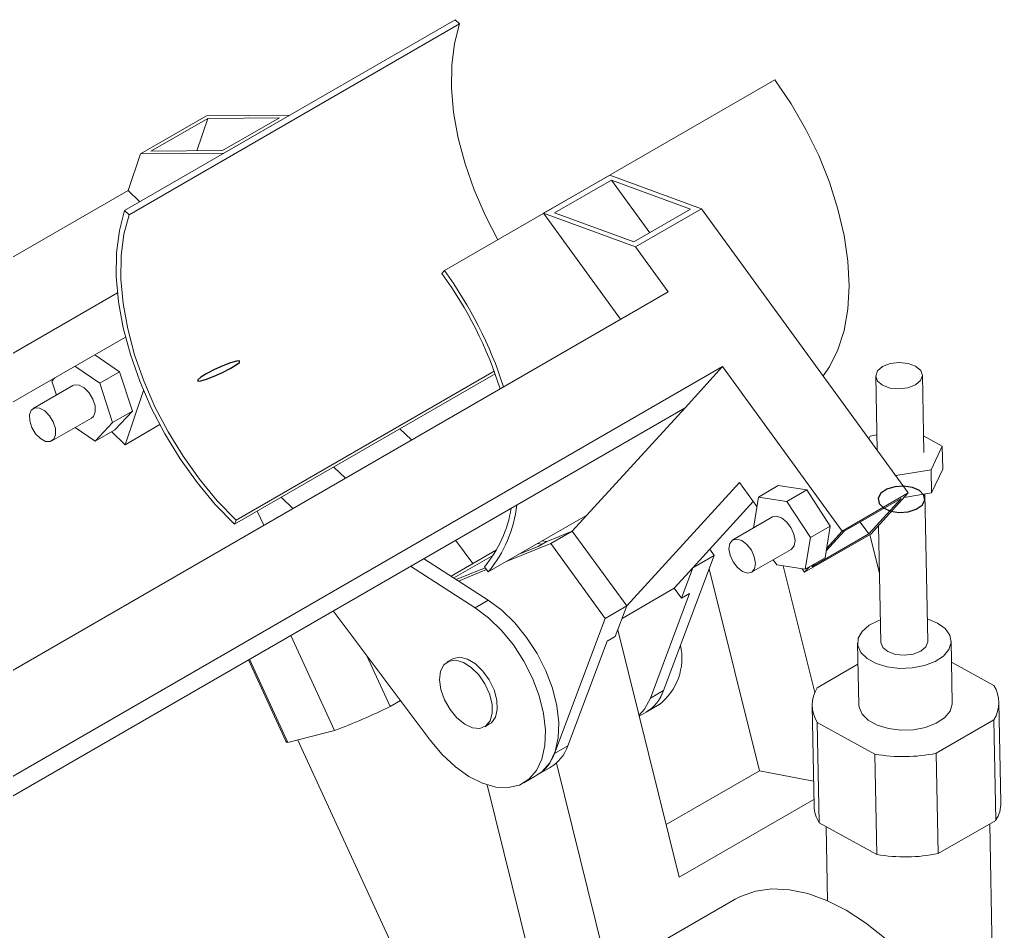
# Model space of a CAD drawing. Header units: millimetres. Extents: x 0 to 1189, y 0 to 841.
# Drawn here: x 740.98 to 762.03, y 750.51 to 770.01 of the extents above; entities that cross this region are included whole.
import ezdxf

# ---------------------------------------------------------------- set-up
doc = ezdxf.new("R2010")
doc.units = ezdxf.units.MM

msp = doc.modelspace()

# ---------------------------------------------------------------- linework, layer by layer
at = {"color": 7, "linetype": 'Continuous', "lineweight": 15}
for p, q in [((750.298, 770.014), (743.227, 765.932)), ((750.392, 769.924), (743.321, 765.842)), ((750.298, 770.014), (750.392, 769.924)), ((757.14, 768.73), (750.069, 764.648)), ((743.565, 767.142), (744.979, 767.958)), ((745.005, 767.902), (743.789, 767.2)), ((745.005, 767.902), (744.77, 767.208)), ((746.763, 767.973), (744.979, 767.958)), ((746.539, 767.915), (745.005, 767.902)), ((745.323, 767.213), (746.539, 767.915)), ((746.763, 767.973), (745.349, 767.157)), ((745.349, 767.157), (743.565, 767.142)), ((743.789, 767.2), (745.323, 767.213)), ((743.565, 767.142), (743.301, 766.362)), ((753.605, 766.689), (752.191, 765.873)), ((752.427, 765.879), (753.644, 766.581)), ((753.605, 766.689), (755.572, 765.97)), ((753.644, 766.581), (755.335, 765.963)), ((753.644, 766.581), (754.461, 765.458)), ((724.869, 755.721), (743.301, 766.362)), ((743.301, 766.362), (743.554, 766.121)), ((743.227, 765.932), (743.321, 765.842)), ((755.335, 765.963), (754.119, 765.261)), ((754.158, 765.153), (755.572, 765.97)), ((755.572, 765.97), (759.995, 759.891)), ((752.191, 765.873), (754.158, 765.153)), ((752.191, 765.873), (753.839, 763.606)), ((754.119, 765.261), (752.427, 765.879)), ((754.158, 765.153), (754.856, 764.193)), ((750.069, 764.648), (750.013, 764.586)), ((727.607, 755.243), (743.074, 764.172)), ((754.856, 764.193), (735.057, 752.764)), ((727.766, 754.29), (743.244, 763.225)), ((743.12, 762.483), (742.588, 762.846)), ((756.02, 762.594), (736.221, 751.164)), ((742.696, 762.238), (742.164, 762.601)), ((756.02, 762.594), (755.217, 761.714)), ((756.02, 762.594), (758.581, 759.075)), ((741.734, 762.353), (741.669, 762.284)), ((742.696, 762.238), (743.12, 762.483)), ((743.394, 761.64), (743.12, 762.483)), ((751.154, 762.437), (745.58, 759.219)), ((751.132, 762.497), (745.611, 759.31)), ((759.297, 762.388), (759.328, 760.807)), ((760.33, 760.757), (760.297, 762.408)), ((742.119, 762.186), (741.271, 761.696)), ((741.669, 762.284), (741.766, 761.982)), ((742.97, 761.395), (742.696, 762.238)), ((743.631, 762.081), (743.24, 760.923)), ((755.217, 761.714), (736.434, 750.871)), ((755.217, 761.714), (752.806, 759.073)), ((741.671, 761.003), (742.519, 761.493)), ((742.97, 761.395), (743.394, 761.64)), ((743.017, 761.242), (743.394, 761.64)), ((742.165, 761.289), (742.593, 760.997)), ((742.593, 760.997), (742.97, 761.395)), ((743.98, 761.351), (743.24, 760.923)), ((749.116, 761.26), (749.364, 761.023)), ((742.593, 760.997), (743.017, 761.242)), ((743.24, 760.923), (742.948, 761.202)), ((759.151, 761.051), (759.177, 761.106)), ((759.177, 761.106), (759.322, 761.13)), ((760.323, 761.113), (760.722, 760.893)), ((760.722, 760.893), (760.483, 760.387)), ((760.732, 760.398), (760.722, 760.893)), ((747.701, 760.444), (747.95, 760.206)), ((760.483, 760.387), (759.725, 760.262)), ((760.492, 759.892), (760.483, 760.387)), ((760.732, 760.398), (760.492, 759.892)), ((753.97, 757.473), (756.38, 760.114)), ((756.38, 760.114), (756.754, 759.601)), ((756.787, 759.802), (757.211, 760.047)), ((757.824, 759.954), (757.211, 760.047)), ((746.828, 759.559), (746.58, 759.796)), ((756.787, 759.802), (756.679, 759.139)), ((757.399, 759.709), (756.787, 759.802)), ((757.399, 759.709), (757.824, 759.954)), ((758.326, 759.182), (757.824, 759.954)), ((758.581, 759.075), (759.995, 759.891)), ((759.995, 759.891), (759.191, 759.011)), ((760.492, 759.892), (759.907, 759.795)), ((760.409, 756.71), (760.347, 759.868)), ((755.385, 758.29), (756.677, 759.706)), ((757.902, 758.937), (757.399, 759.709)), ((758.623, 759.07), (759.839, 759.772)), ((759.839, 759.772), (759.149, 759.015)), ((746.064, 759.499), (746.203, 759.198)), ((753.128, 759.425), (751.007, 758.2)), ((757.089, 759.376), (756.24, 758.886)), ((745.611, 759.31), (745.58, 759.219)), ((757.902, 758.937), (758.326, 759.182)), ((758.216, 758.502), (758.326, 759.182)), ((758.965, 759.267), (759.149, 759.015)), ((759.36, 759.196), (759.409, 756.69)), ((752.806, 759.073), (752.249, 758.847)), ((752.347, 758.808), (752.806, 759.073)), ((753.97, 757.473), (752.806, 759.073)), ((759.191, 759.011), (757.777, 758.194)), ((759.149, 759.015), (757.932, 758.313)), ((758.24, 758.65), (758.623, 759.07)), ((758.25, 758.712), (758.581, 759.075)), ((759.173, 759), (759.38, 758.164)), ((750.678, 758.378), (750.303, 758.877)), ((752.347, 758.808), (751.377, 758.414)), ((751.66, 758.578), (752.072, 758.745)), ((752.155, 758.793), (752.063, 758.81)), ((752.072, 758.745), (752.249, 758.847)), ((752.256, 758.85), (752.162, 758.867)), ((753.511, 757.208), (752.347, 758.808)), ((757.791, 758.257), (757.902, 758.937)), ((751.184, 758.67), (750.211, 758.108)), ((751.116, 758.559), (750.27, 758.071)), ((751.743, 758.625), (751.746, 758.612)), ((754.758, 755.666), (755.844, 758.555)), ((755.844, 758.555), (755.385, 758.29)), ((755.844, 758.555), (755.748, 758.688)), ((756.64, 758.193), (757.489, 758.683)), ((749.34, 758.321), (750.724, 757.435)), ((751.007, 757.599), (749.623, 758.485)), ((750.925, 758.312), (751.007, 758.2)), ((757.106, 758.462), (757.179, 758.35)), ((757.179, 758.35), (757.791, 758.257)), ((757.318, 758.329), (757.992, 755.618)), ((757.791, 758.257), (758.216, 758.502)), ((757.932, 758.313), (757.982, 758.367)), ((750.324, 758.036), (750.943, 758.287)), ((750.971, 758.25), (750.371, 758.006)), ((754.983, 757.85), (755.385, 758.29)), ((755.139, 757.636), (755.385, 758.29)), ((755.736, 758.268), (756.81, 753.949)), ((757.724, 758.267), (757.777, 758.194)), ((757.777, 758.194), (757.883, 758.31)), ((754.983, 757.85), (753.87, 757.207)), ((754.475, 755.503), (755.315, 757.738)), ((755.139, 757.636), (754.983, 757.85)), ((755.315, 757.738), (755.139, 757.636)), ((750.724, 757.435), (751.007, 757.599)), ((753.511, 757.208), (753.97, 757.473)), ((753.724, 756.819), (753.97, 757.473)), ((749.766, 754.602), (747.686, 757.366)), ((752.424, 754.319), (753.511, 757.208)), ((760.616, 757.108), (760.4, 757.198)), ((746.782, 756.844), (747.718, 754.806)), ((753.777, 756.96), (755.092, 751.67)), ((753.548, 756.717), (752.707, 754.483)), ((753.724, 756.819), (753.548, 756.717)), ((758.909, 756.68), (758.935, 755.359)), ((760.935, 755.398), (760.909, 756.719)), ((745.874, 756.32), (746.674, 754.578)), ((745.899, 756.335), (746.719, 754.55)), ((748.408, 756.407), (748.907, 755.321)), ((750.238, 756.337), (750.131, 756.276)), ((758.046, 755.724), (758.918, 756.227)), ((761.824, 755.774), (760.918, 756.273)), ((754.758, 755.666), (754.475, 755.503)), ((748.907, 755.321), (749.129, 755.449)), ((761.977, 753.271), (761.935, 755.418)), ((754.236, 755.114), (754.383, 755.198)), ((754.383, 755.198), (754.666, 755.362)), ((757.936, 755.339), (757.978, 753.193)), ((750.931, 754.89), (751.037, 754.951)), ((759.279, 754.304), (758.046, 754.983)), ((758.046, 754.983), (758.088, 752.837)), ((760.591, 754.322), (761.824, 755.034)), ((761.824, 755.034), (761.866, 752.887)), ((747.718, 754.806), (746.719, 754.55)), ((746.936, 754.605), (750.04, 747.848)), ((752.424, 754.319), (752.707, 754.483)), ((760.591, 754.322), (760.633, 752.175)), ((752.464, 754.111), (753.577, 749.634)), ((759.279, 754.304), (759.321, 752.158)), ((752.049, 753.851), (752.332, 754.015)), ((756.81, 753.949), (754.812, 752.795)), ((756.81, 753.949), (757.967, 753.728)), ((751.767, 753.688), (752.049, 753.851)), ((750.983, 753.644), (752.074, 749.254)), ((757.975, 753.335), (755.092, 751.67)), ((760.633, 752.175), (761.866, 752.887)), ((759.321, 752.158), (758.088, 752.837)), ((758.236, 752.755), (758.268, 751.167)), ((761.861, 746.45), (761.736, 752.812)), ((756.289, 751.2), (752.475, 748.998))]:
    msp.add_line(p, q, dxfattribs=at)
at = {"color": 7, "linetype": 'Continuous', "lineweight": 15, "flags": 128}
for points in [[(751.212, 765.307), (750.947, 765.818), (750.706, 766.371), (750.511, 766.929), (750.363, 767.483), (750.265, 768.026), (750.219, 768.548), (750.225, 769.044), (750.283, 769.505), (750.392, 769.924)], [(758.173, 762.395), (758.307, 762.589), (758.49, 762.951), (758.622, 763.364), (758.702, 763.822), (758.728, 764.319), (758.702, 764.846), (758.622, 765.397), (758.49, 765.962), (758.307, 766.535), (758.078, 767.106), (757.804, 767.668), (757.49, 768.212), (757.14, 768.73)], [(745.58, 759.219), (745.167, 759.646), (744.777, 760.116), (744.415, 760.622), (744.087, 761.156), (743.797, 761.712), (743.55, 762.281), (743.349, 762.854), (743.197, 763.424), (743.097, 763.981), (743.049, 764.518), (743.055, 765.027), (743.115, 765.501), (743.227, 765.932)], [(745.611, 759.31), (745.209, 759.725), (744.829, 760.182), (744.477, 760.675), (744.158, 761.195), (743.876, 761.736), (743.635, 762.289), (743.44, 762.847), (743.292, 763.401), (743.194, 763.944), (743.148, 764.466), (743.154, 764.962), (743.212, 765.423), (743.321, 765.842)], [(760.26, 762.511), (760.152, 762.602), (759.99, 762.661), (759.799, 762.68), (759.607, 762.656), (759.445, 762.593), (759.336, 762.501), (759.297, 762.392), (759.335, 762.285), (759.443, 762.195), (759.604, 762.135), (759.796, 762.116), (759.987, 762.14), (760.15, 762.203), (760.259, 762.296), (760.297, 762.404), (760.26, 762.511)], [(742.519, 761.493), (742.56, 761.529), (742.598, 761.626), (742.594, 761.756), (742.548, 761.898), (742.468, 762.032), (742.364, 762.136), (742.254, 762.195), (742.154, 762.2), (742.119, 762.186)], [(741.241, 761.291), (741.322, 761.158), (741.425, 761.053), (741.536, 760.994), (741.636, 760.989), (741.711, 761.039), (741.75, 761.136), (741.746, 761.266), (741.7, 761.408), (741.619, 761.542), (741.516, 761.646), (741.405, 761.705), (741.305, 761.71), (741.23, 761.66), (741.191, 761.563), (741.195, 761.433), (741.241, 761.291)], [(757.489, 758.683), (757.494, 758.686), (757.553, 758.759), (757.572, 758.874), (757.548, 759.012), (757.484, 759.153), (757.391, 759.275), (757.283, 759.36), (757.175, 759.394), (757.089, 759.376)], [(756.158, 758.695), (756.182, 758.557), (756.245, 758.416), (756.338, 758.294), (756.447, 758.209), (756.555, 758.175), (756.645, 758.196), (756.704, 758.269), (756.723, 758.384), (756.699, 758.522), (756.636, 758.663), (756.543, 758.785), (756.434, 758.87), (756.326, 758.904), (756.236, 758.883), (756.177, 758.81), (756.158, 758.695)], [(752.049, 753.851), (752.16, 753.929), (752.323, 754.115), (752.438, 754.358), (752.503, 754.65), (752.515, 754.98), (752.474, 755.338), (752.38, 755.711), (752.238, 756.088), (752.052, 756.456), (751.827, 756.801), (751.573, 757.114), (751.296, 757.383), (751.007, 757.599)], [(750.724, 757.435), (751.013, 757.219), (751.29, 756.951), (751.545, 756.638), (751.769, 756.292), (751.955, 755.925), (752.098, 755.548), (752.191, 755.174), (752.232, 754.817), (752.22, 754.486), (752.155, 754.195), (752.04, 753.952), (751.877, 753.766), (751.673, 753.642), (751.434, 753.586), (751.168, 753.598), (750.885, 753.679), (750.593, 753.826), (750.303, 754.034), (750.024, 754.295), (749.766, 754.602)], [(759.4, 757.178), (759.361, 757.164), (759.156, 757.06), (759.006, 756.93), (758.924, 756.782), (758.915, 756.629), (758.979, 756.48), (759.112, 756.348), (759.305, 756.242), (759.542, 756.17), (759.807, 756.137), (760.079, 756.146), (760.339, 756.196), (760.566, 756.283), (760.745, 756.402), (760.862, 756.542), (760.909, 756.694), (760.881, 756.846), (760.781, 756.988), (760.616, 757.108), (760.616, 757.108)], [(759.409, 756.69), (759.447, 756.586), (759.556, 756.496), (759.718, 756.437), (759.909, 756.418), (760.101, 756.442), (760.263, 756.505), (760.371, 756.598), (760.409, 756.706), (760.409, 756.71)], [(749.995, 755.685), (749.966, 755.894), (749.987, 756.075), (750.056, 756.212), (750.168, 756.293), (750.312, 756.312), (750.476, 756.265), (750.644, 756.158), (750.802, 756), (750.937, 755.805), (751.035, 755.59), (751.089, 755.374), (751.093, 755.177), (751.047, 755.016), (750.955, 754.906), (750.826, 754.855), (750.671, 754.869), (750.503, 754.947), (750.338, 755.081), (750.189, 755.26), (750.072, 755.467), (749.995, 755.685)], [(750.238, 756.337), (750.26, 756.348), (750.401, 756.374), (750.563, 756.335), (750.731, 756.234), (750.891, 756.081), (751.029, 755.889), (751.132, 755.676), (751.191, 755.459), (751.201, 755.259), (751.161, 755.093), (751.074, 754.976), (751.037, 754.951)], [(754.232, 755.131), (754.352, 755.268), (754.475, 755.503)], [(758.935, 755.359), (758.941, 755.308), (759.005, 755.159), (759.138, 755.027), (759.331, 754.921), (759.568, 754.849), (759.833, 754.816), (760.105, 754.825), (760.365, 754.875), (760.592, 754.962), (760.771, 755.08), (760.888, 755.221), (760.935, 755.373), (760.935, 755.398)], [(758.666, 750.964), (758.253, 751.174), (757.846, 751.321), (757.451, 751.403), (757.075, 751.421), (756.723, 751.372), (756.401, 751.259), (756.289, 751.2)], [(761.044, 742.962), (761.081, 742.984), (761.35, 743.191), (761.579, 743.458), (761.763, 743.779), (761.901, 744.151), (761.99, 744.567), (762.028, 745.021), (762.015, 745.506), (761.951, 746.015), (761.838, 746.541), (761.677, 747.074), (761.47, 747.608), (761.22, 748.133), (760.932, 748.643), (760.609, 749.129), (760.257, 749.584), (759.881, 750.001), (759.487, 750.374), (759.08, 750.696), (758.666, 750.964)]]:
    msp.add_lwpolyline(points, dxfattribs=at)
at = {"color": 7, "linetype": 'Continuous', "flags": 128}
for points in [[(745.617, 762.709), (745.493, 762.672), (745.329, 762.61), (745.151, 762.53), (744.987, 762.445), (744.86, 762.369), (744.791, 762.312), (744.79, 762.284), (744.857, 762.288), (744.982, 762.324), (745.145, 762.387), (745.323, 762.467), (745.487, 762.551), (745.614, 762.628), (745.683, 762.684), (745.684, 762.713), (745.617, 762.709)], [(760.236, 759.94), (760.085, 760.008), (759.899, 760.037), (759.705, 760.024), (759.532, 759.97), (759.409, 759.883), (759.352, 759.777), (759.371, 759.668), (759.462, 759.572), (759.613, 759.504), (759.8, 759.475), (759.994, 759.488), (760.166, 759.542), (760.29, 759.629), (760.347, 759.735), (760.328, 759.844), (760.236, 759.94)]]:
    msp.add_lwpolyline(points, dxfattribs=at)
at = {"color": 7, "linetype": 'Continuous', "lineweight": 15}
for centre, radius, start, end in [((742.973, 759.47), 8.784, 17.8362, 36.1173), ((743.117, 759.553), 8.538, 17.4791, 36.1234), ((748.972, 759.914), 2.66, 319.8927, 353.9915), ((748.993, 759.951), 2.534, 319.7035, 351.2637), ((753.875, 756.362), 1.276, 308.3364, 12.2304), ((753.93, 755.945), 0.873, 301.2127, 341.3761), ((753.937, 755.94), 0.866, 301.0266, 341.5622), ((758.616, 755.353), 0.679, 146.9652, 213.0077), ((761.255, 755.404), 0.679, 326.9652, 33.0084), ((742.64, 768.151), 14.279, 290.834, 296.0338), ((746.721, 754.604), 0.0539, 208.5825, 267.3196), ((751.603, 754.593), 0.866, 301.0266, 341.5622), ((751.886, 754.756), 0.866, 301.0266, 341.5622), ((759.89, 757.718), 3.468, 259.8549, 281.6723), ((761.278, 753.264), 0.699, 327.3056, 0.5496), ((758.675, 753.214), 0.698, 181.7524, 212.7445), ((759.932, 755.572), 3.468, 259.8553, 281.6719)]:
    msp.add_arc(centre, radius, start, end, dxfattribs=at)

doc.saveas('drawing.dxf')
